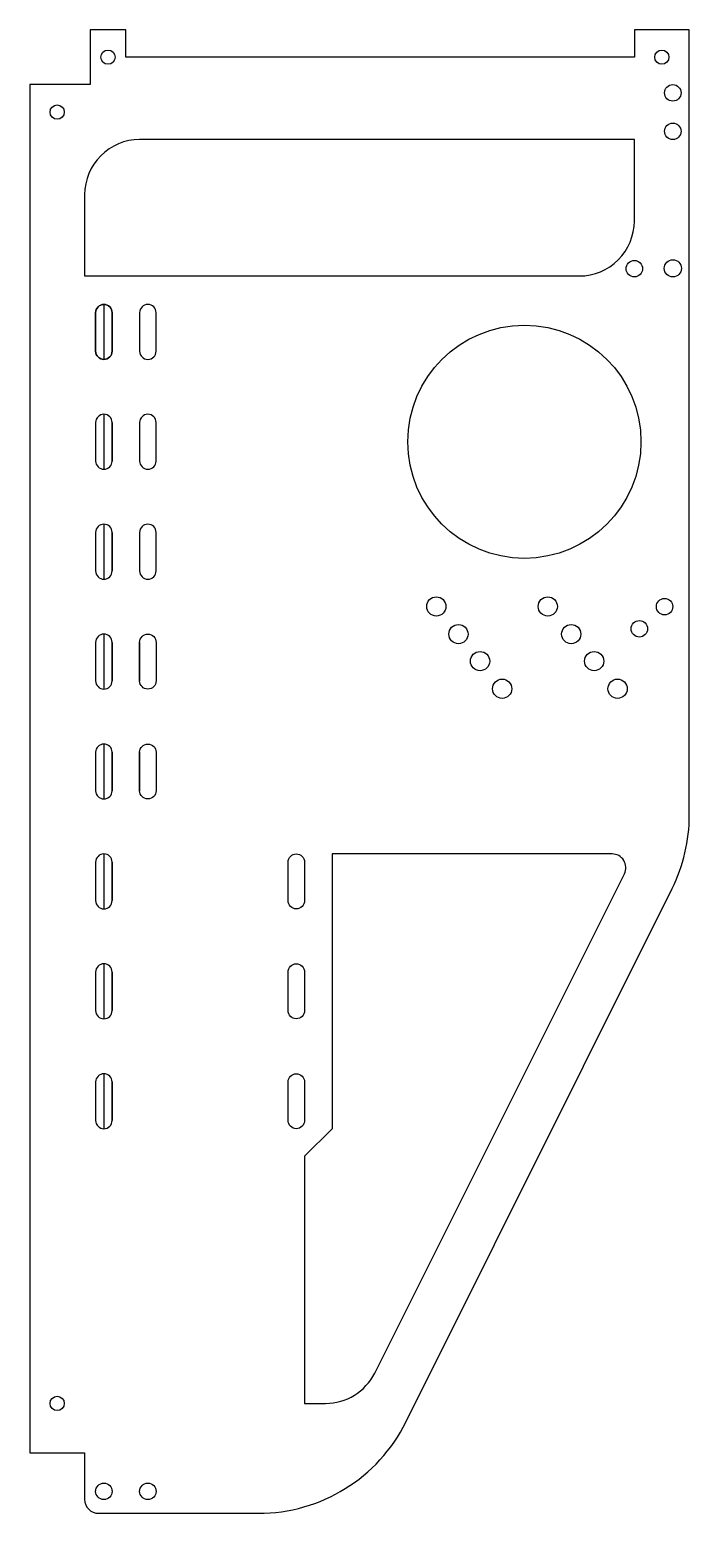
# Model space of a CAD drawing. Header units: inches. Extents: x 0 to 12, y -27 to 0.
import ezdxf

# ---------------------------------------------------------------- set-up
doc = ezdxf.new("R2010")
doc.units = ezdxf.units.IN
doc.layers.get('0').update_dxf_attribs({"linetype": 'CONTINUOUS'})

msp = doc.modelspace()

# ---------------------------------------------------------------- linework, layer by layer
for p, q in [((1.35, -5), (1.35, -6)), ((1.2, -5.15), (1.2, -5.85)), ((1.2, -5.15), (1.2, -5.85)), ((1.5, -5.85), (1.5, -5.15)), ((1.5, -5.15), (1.5, -5.85)), ((2, -5.15), (2, -5.85)), ((2, -5.15), (2, -5.85)), ((2.3, -5.85), (2.3, -5.15)), ((1.35, -7), (1.35, -8)), ((1.2, -7.15), (1.2, -7.85)), ((1.2, -7.15), (1.2, -7.85)), ((1.5, -7.85), (1.5, -7.15)), ((1.5, -7.15), (1.5, -7.85)), ((2, -7.15), (2, -7.85)), ((2, -7.15), (2, -7.85)), ((2.3, -7.85), (2.3, -7.15)), ((1.2, -9.15), (1.2, -9.85)), ((1.2, -9.15), (1.2, -9.85)), ((1.35, -9), (1.35, -10)), ((1.5, -9.85), (1.5, -9.15)), ((1.5, -9.15), (1.5, -9.85)), ((2, -9.15), (2, -9.85)), ((2, -9.15), (2, -9.85)), ((2.3, -9.85), (2.3, -9.15)), ((1.35, -11), (1.35, -12)), ((1.2, -11.15), (1.2, -11.85)), ((1.2, -11.15), (1.2, -11.85)), ((1.5, -11.85), (1.5, -11.15)), ((1.5, -11.15), (1.5, -11.85)), ((2, -11.15), (2, -11.85)), ((1.2, -13.15), (1.2, -13.85)), ((1.2, -13.15), (1.2, -13.85)), ((1.35, -13), (1.35, -14)), ((1.5, -13.85), (1.5, -13.15)), ((1.5, -13.15), (1.5, -13.85)), ((2, -13.15), (2, -13.85)), ((1.35, -15), (1.35, -16)), ((1.2, -15.15), (1.2, -15.85)), ((1.2, -15.15), (1.2, -15.85)), ((1.5, -15.85), (1.5, -15.15)), ((1.5, -15.15), (1.5, -15.85)), ((1.35, -17), (1.35, -18)), ((1.2, -17.15), (1.2, -17.85)), ((1.2, -17.15), (1.2, -17.85)), ((1.5, -17.85), (1.5, -17.15)), ((1.5, -17.15), (1.5, -17.85)), ((1.2, -19.15), (1.2, -19.85)), ((1.2, -19.15), (1.2, -19.85)), ((1.35, -19), (1.35, -20)), ((1.5, -19.85), (1.5, -19.15)), ((1.5, -19.15), (1.5, -19.85)), ((1.5, -26.6), (1.5, -26.6)), ((1.2, -26.995), (1.2, -27))]:
    msp.add_line(p, q)
for points in [[(12, -14.294), (12, 0), (11, 0), (11, -0.5), (1.75, -0.5), (1.75, 0), (1.1, 0), (1.1, -1), (1, -1), (0, -1), (0, -25.9), (1, -25.9), (1, -26), (1, -26.75, 0.414214), (1.25, -27), (4.161, -27, 0.284385), (6.845, -25.339), (11.685, -15.632, 0.116147)], [(11, -2), (2, -2, 0.414214), (1, -3), (1, -4.482), (10, -4.482, 0.414214), (11, -3.482)], [(1.2, -5.15, -1), (1.5, -5.15), (1.5, -5.85, -1), (1.2, -5.85)], [(2.3, -11.85, -1), (2, -11.85), (2, -11.15, -1), (2.3, -11.15)], [(2, -13.15, -1), (2.3, -13.15), (2.3, -13.85, -1), (2, -13.85)], [(4.7, -15.15, -1), (5, -15.15), (5, -15.85, -1), (4.7, -15.85)], [(6.276, -24.447), (10.819, -15.362, 0.557537), (10.595, -15), (7, -15), (5.5, -15), (5.5, -20), (5, -20.5), (5, -25), (5.382, -25, 0.284079)], [(4.7, -17.15, -1), (5, -17.15), (5, -17.85, -1), (4.7, -17.85)], [(4.7, -19.15, -1), (5, -19.15), (5, -19.85, -1), (4.7, -19.85)]]:
    msp.add_lwpolyline(points, format="xyb", close=True)
for centre, radius in [((1.425, -0.5), 0.13), ((11.5, -0.5), 0.13), ((11.7, -1.15), 0.15), ((0.5, -1.5), 0.13), ((11.7, -1.85), 0.15), ((11, -4.35), 0.15), ((11.701, -4.344), 0.156), ((9, -7.5), 2.121), ((7.397, -10.496), 0.175), ((9.425, -10.496), 0.175), ((11.55, -10.5), 0.15), ((11.091, -10.903), 0.15), ((7.8, -11), 0.175), ((9.852, -11), 0.175), ((8.193, -11.491), 0.175), ((10.269, -11.491), 0.175), ((8.595, -11.994), 0.175), ((10.695, -11.994), 0.175), ((0.5, -25), 0.13), ((1.35, -26.6), 0.15), ((2.15, -26.6), 0.15)]:
    msp.add_circle(centre, radius)
for centre, start, end in [((1.35, -5.15), 0, 180), ((2.15, -5.15), 0, 180), ((1.35, -5.85), 180, 360), ((2.15, -5.85), -180, 0), ((1.35, -7.15), 0, 180), ((2.15, -7.15), 0, 180), ((1.35, -7.85), -180, 0), ((2.15, -7.85), -180, 0), ((1.35, -9.15), 0, 180), ((2.15, -9.15), 0, 180), ((1.35, -9.85), -180, 0), ((2.15, -9.85), -180, 0), ((1.35, -11.15), 0, 180), ((1.35, -11.85), -180, 0), ((1.35, -13.15), 0, 180), ((1.35, -13.85), -180, 0), ((1.35, -15.15), 0, 180), ((1.35, -15.85), -180, 0), ((1.35, -17.15), 0, 180), ((1.35, -17.85), -180, 0), ((1.35, -19.15), 0, 180), ((1.35, -19.85), -180, 0)]:
    msp.add_arc(centre, 0.15, start, end)

doc.saveas('drawing.dxf')
